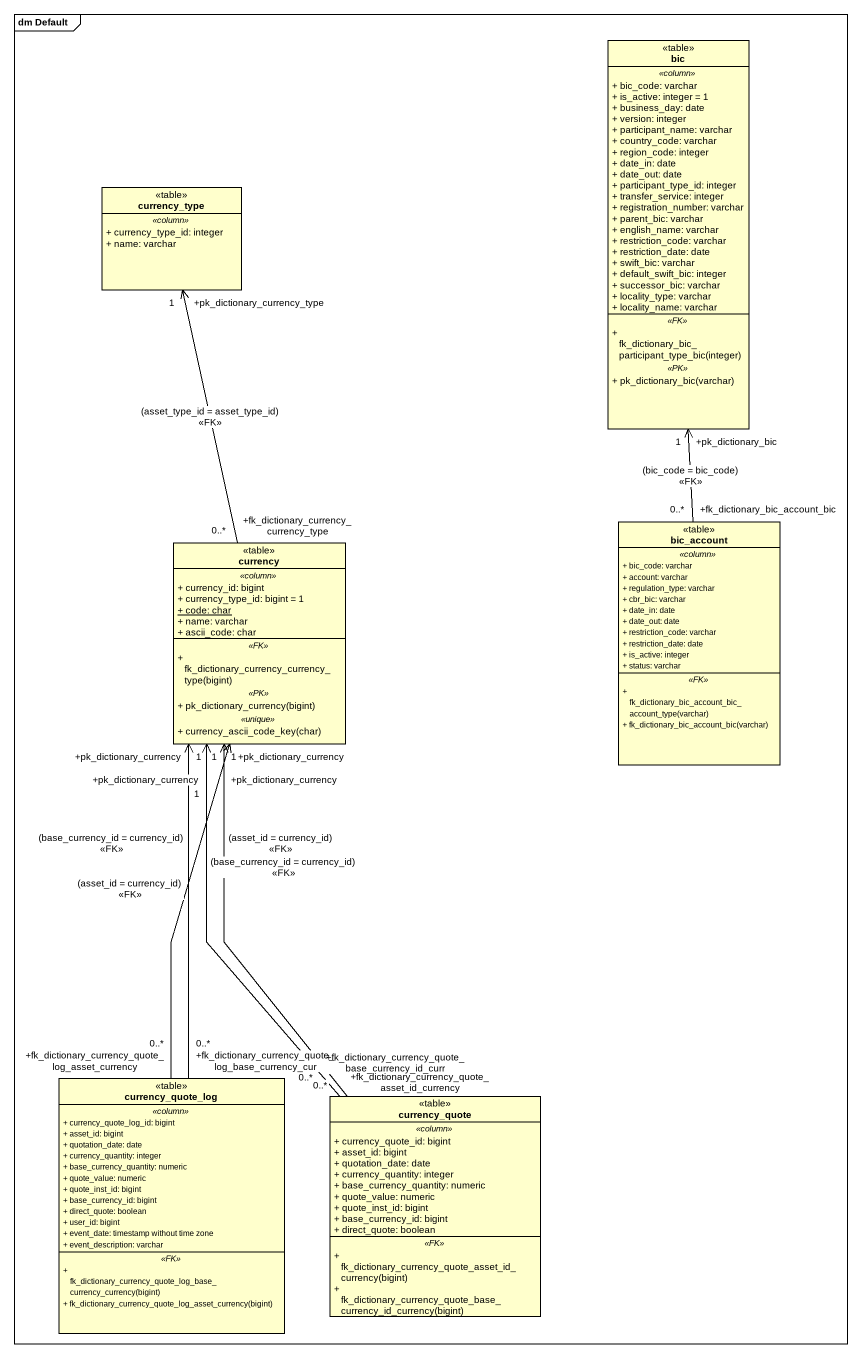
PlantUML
@startuml
mainframe dm Default
hide circle
hide empty members
skinparam classAttributeIconSize 0
class bic <<table>> {
  .. <<column>> ..
  + bic_code: varchar
  + is_active: integer = 1
  + business_day: date
  + version: integer
  + participant_name: varchar
  + country_code: varchar
  + region_code: integer
  + date_in: date
  + date_out: date
  + participant_type_id: integer
  + transfer_service: integer
  + registration_number: varchar
  + parent_bic: varchar
  + english_name: varchar
  + restriction_code: varchar
  + restriction_date: date
  + swift_bic: varchar
  + default_swift_bic: integer
  + successor_bic: varchar
  + locality_type: varchar
  + locality_name: varchar
  .. <<FK>> ..
  + fk_dictionary_bic_participant_type_bic(integer)
  .. <<PK>> ..
  + pk_dictionary_bic(varchar)
}
class currency_type <<table>> {
  .. <<column>> ..
  + currency_type_id: integer
  + name: varchar
}
class currency <<table>> {
  .. <<column>> ..
  + currency_id: bigint
  + currency_type_id: bigint = 1
  {static} + code: char
  + name: varchar
  + ascii_code: char
  .. <<FK>> ..
  + fk_dictionary_currency_currency_type(bigint)
  .. <<PK>> ..
  + pk_dictionary_currency(bigint)
  .. <<unique>> ..
  + currency_ascii_code_key(char)
}
class bic_account <<table>> {
  .. <<column>> ..
  + bic_code: varchar
  + account: varchar
  + regulation_type: varchar
  + cbr_bic: varchar
  + date_in: date
  + date_out: date
  + restriction_code: varchar
  + restriction_date: date
  + is_active: integer
  + status: varchar
  .. <<FK>> ..
  + fk_dictionary_bic_account_bic_account_type(varchar)
  + fk_dictionary_bic_account_bic(varchar)
}
class currency_quote_log <<table>> {
  .. <<column>> ..
  + currency_quote_log_id: bigint
  + asset_id: bigint
  + quotation_date: date
  + currency_quantity: integer
  + base_currency_quantity: numeric
  + quote_value: numeric
  + quote_inst_id: bigint
  + base_currency_id: bigint
  + direct_quote: boolean
  + user_id: bigint
  + event_date: timestamp without time zone
  + event_description: varchar
  .. <<FK>> ..
  + fk_dictionary_currency_quote_log_base_currency_currency(bigint)
  + fk_dictionary_currency_quote_log_asset_currency(bigint)
}
class currency_quote <<table>> {
  .. <<column>> ..
  + currency_quote_id: bigint
  + asset_id: bigint
  + quotation_date: date
  + currency_quantity: integer
  + base_currency_quantity: numeric
  + quote_value: numeric
  + quote_inst_id: bigint
  + base_currency_id: bigint
  + direct_quote: boolean
  .. <<FK>> ..
  + fk_dictionary_currency_quote_asset_id_currency(bigint)
  + fk_dictionary_currency_quote_base_currency_id_currency(bigint)
}
currency "+fk_dictionary_currency_currency_type\n0..*" -up-> "+pk_dictionary_currency_type\n1" currency_type : (asset_type_id = asset_type_id)\n<<FK>>
bic_account "+fk_dictionary_bic_account_bic\n0..*" -up-> "+pk_dictionary_bic\n1" bic : (bic_code = bic_code)\n<<FK>>
currency_quote_log "+fk_dictionary_currency_quote_log_base_currency_cur\n0..*" -up-> "+pk_dictionary_currency\n1" currency : (base_currency_id = currency_id)\n<<FK>>
currency_quote_log "+fk_dictionary_currency_quote_log_asset_currency\n0..*" -up-> "+pk_dictionary_currency\n1" currency : (asset_id = currency_id)\n<<FK>>
currency_quote "+fk_dictionary_currency_quote_asset_id_currency\n0..*" -up-> "+pk_dictionary_currency\n1" currency : (asset_id = currency_id)\n<<FK>>
currency_quote "+fk_dictionary_currency_quote_base_currency_id_curr\n0..*" -up-> "+pk_dictionary_currency\n1" currency : (base_currency_id = currency_id)\n<<FK>>
@enduml
